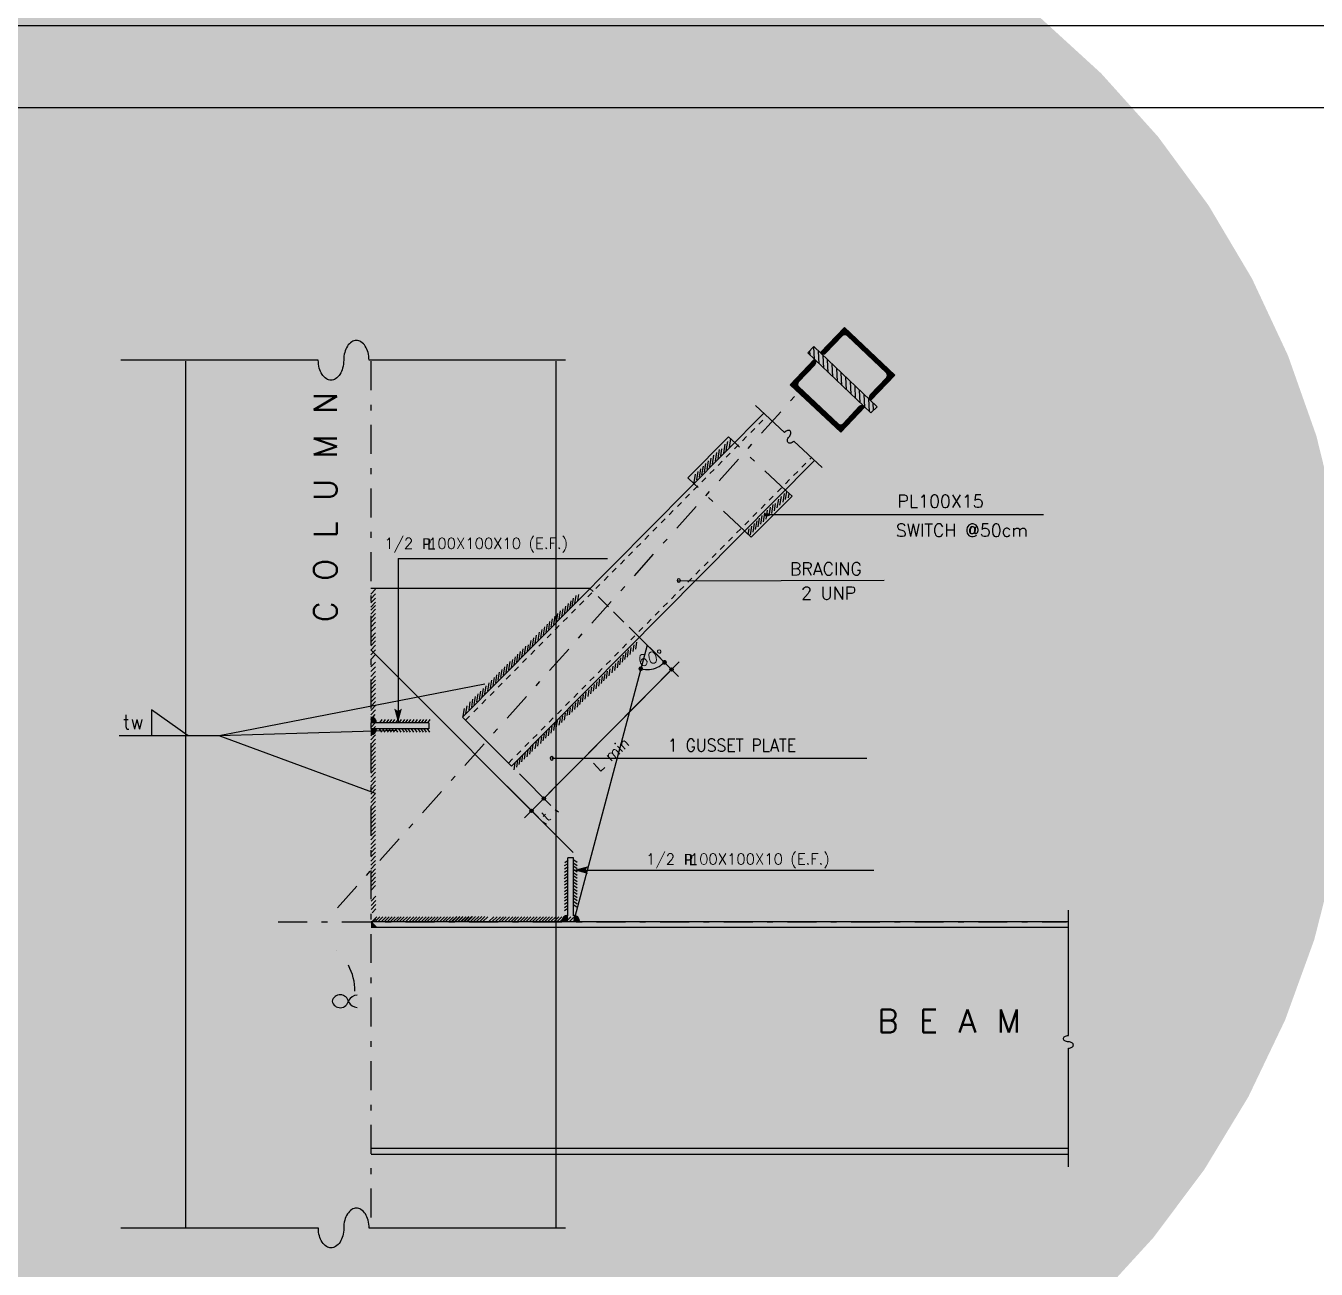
# Model space of a CAD drawing. Header units: inches. Extents: x 1387 to 2676, y -3005 to -2136.
# Drawn here: x 2545.59 to 2567.89, y -2752.58 to -2731.09 of the extents above; entities that cross this region are included whole.
import ezdxf
from ezdxf.enums import TextEntityAlignment as Align

# ---------------------------------------------------------------- set-up
doc = ezdxf.new("R2010")
doc.units = ezdxf.units.IN
doc.header["$MEASUREMENT"] = 0
for name, pattern in [('DASHDOT', [1, 0.5, -0.25, 0, -0.25]), ('DASHDOTX2', [2, 1, -0.5, 0, -0.5]), ('HIDDEN', [0.375, 0.25, -0.125])]:
    doc.linetypes.add(name, pattern=pattern)
for name, color, linetype in [('1', 1, 'Continuous'), ('1R', 1, 'Continuous'), ('2Y', 2, 'Continuous'), ('3', 3, 'HIDDEN'), ('3G', 3, 'Continuous'), ('4C', 4, 'Continuous'), ('6M', 6, 'Continuous'), ('Ax', 1, 'DASHDOTX2'), ('DIM', 8, 'Continuous'), ('lateral brace', 5, 'Continuous'), ('Layer4', 118, 'Continuous')]:
    doc.layers.add(name, color=color, linetype=linetype)
doc.styles.add('CHAPI', font='CHAPI')
doc.styles.add('MONOTXT', font='monotxt')
doc.styles.add('ROMANC', font='TXT.shx')
doc.styles.add('ROMANS', font='ROMANS')
doc.styles.add('ROMANT', font='romant')
doc.dimstyles.new('Copy of 1-100', dxfattribs={"dimtxt": 0.2, "dimasz": 0.08, "dimexe": 0.18, "dimexo": 0.0625, "dimgap": 0.09, "dimtad": 1, "dimdec": 0, "dimlfac": 1000, "dimdsep": 46, "dimtxsty": 'ROMANT', "dimblk": 'DOT', "dimcen": 0.09, "dimclrd": 1, "dimclre": 1, "dimclrt": 3, "dimadec": 0, "dimazin": 0, "dimtfac": 1, "dimtdec": 0, "dimtix": 1, "dimtofl": 0, "dimtmove": 2, "dimatfit": 3, "dimldrblk": 'DOT', "dimfxl": 1, "dimtolj": 1, "dimarcsym": 0})
doc.dimstyles.new('FELESH', dxfattribs={"dimscale": 10, "dimtxt": 2, "dimasz": 1, "dimexe": 1.5, "dimexo": 8, "dimgap": 1, "dimtad": 1, "dimlfac": 0.75, "dimzin": 9, "dimdsep": 46, "dimtxsty": 'ROMANS', "dimblk": 'DOT', "dimcen": 0.09, "dimdle": 1.5, "dimclrd": 1, "dimclre": 1, "dimclrt": 2, "dimadec": 0, "dimazin": 0, "dimtfac": 0.5, "dimtix": 1, "dimtmove": 2, "dimatfit": 3, "dimldrblk": 'DOT', "dimfxl": 1, "dimtvp": 0.15, "dimtolj": 1, "dimtzin": 9, "dimarcsym": 0})

# ---------------------------------------------------------------- blocks, each defined once
blk = doc.blocks.new('P')
at = {"layer": '6M'}
blk.add_circle((0, 0), 0.291, dxfattribs=at)
blk = doc.blocks.new('F')
at = {"layer": '3'}
for points in [[(0, 0), (2.57, 0), (3.14, 0.84)], [(0, 0), (2.57, 0), (3.14, -0.84)]]:
    blk.add_solid(points, dxfattribs=at)
blk = doc.blocks.new('DOT')
at = {"layer": 'DIM', "color": 0, "linetype": 'ByBlock'}
blk.add_line((-0.5, 0), (-1, 0), dxfattribs=at)
at = {"layer": 'DIM', "color": 0, "linetype": 'ByBlock', "const_width": 0.5}
blk.add_lwpolyline([(-0.25, 0, 1), (0.25, 0, 1)], format="xyb", close=True, dxfattribs=at)
blk = doc.blocks.new('*D436')
at = {"color": 1, "lineweight": -2, "transparency": 16777216}
blk.add_line((2556.374, -2741.834), (2556.758, -2742.216), dxfattribs=at)
blk.add_arc((2556.329, -2741.79), 0.424, 265.9501, 304.4347, dxfattribs=at)
at = {"layer": 'Defpoints', "color": 0, "transparency": 16777216}
for p in [(2555.342, -2740.812), (2556.195, -2741.657), (2556.329, -2741.79), (2556.368, -2742.213), (2555.059, -2746.575)]:
    blk.add_point(p, dxfattribs=at)
at = {"color": 1, "lineweight": -2, "transparency": 16777216, "xscale": 0.08, "yscale": 0.08, "zscale": 0.08}
for p, rotation in [((2556.22, -2742.2), 170.5385418712509), ((2556.631, -2742.089), 39.84623764435137)]:
    blk.add_blockref('DOT', p, dxfattribs=dict(at, rotation=rotation))
at = {"color": 3, "transparency": 16777216, "insert": (2556.391, -2742.016), "char_height": 0.2, "attachment_point": 5, "rotation": 15.1924, "style": 'ROMANT'}
blk.add_mtext('\\A1;60°', dxfattribs=at)
blk = doc.blocks.new('_Dot')
at = {"layer": 'DIM', "color": 0, "lineweight": -2}
blk.add_line((-0.5, 0), (-1, 0), dxfattribs=at)
at = {"layer": 'DIM', "color": 0, "const_width": 0.5}
blk.add_lwpolyline([(-0.25, 0, 1), (0.25, 0, 1)], format="xyb", close=True, dxfattribs=at)

msp = doc.modelspace()

# ---------------------------------------------------------------- hatches: boundary and pattern name
at = {"layer": '1'}
for points in [[(2551.55411, -2743.13666), (2551.65411, -2743.13666, 0.414213562), (2551.55411, -2743.03666)], [(2551.55411, -2743.23666), (2551.65411, -2743.23666, -0.414213562), (2551.55411, -2743.33666)], [(2554.959865, -2746.561711), (2554.959865, -2746.461711, 0.414213562), (2554.859865, -2746.561711)], [(2555.059865, -2746.561711), (2555.059865, -2746.461711, -0.414213562), (2555.159865, -2746.561711)]]:
    msp.add_hatch(color=256, dxfattribs=at).paths.add_polyline_path(points)
at = {"layer": '2Y'}
h = msp.add_hatch(dxfattribs=at)
h.set_pattern_fill('ANSI31', color=256, scale=0.6, angle=47.9016711, style=0)
h.set_pattern_definition([(92.901671, (1590.39241, -2219.512), (-0.074903841, -0.003796655), [])])
h.paths.add_polyline_path([(2560.305323, -2737.672258), (2560.196331, -2737.775613), (2559.105855, -2736.740037), (2559.208562, -2736.630712)])

# ---------------------------------------------------------------- linework, layer by layer
at = {"layer": '1'}
msp.add_lwpolyline([(2502.336278, -2789.135202), (2583.604628, -2789.135202), (2583.604628, -2732.502205), (2502.336278, -2732.502205)], close=True, dxfattribs=at)
at = {"layer": '1', "linetype": 'Continuous'}
for centre, start, end in [((2551.55411, -2743.13666), 0, 90), ((2551.55411, -2743.23666), 270, 0), ((2554.959865, -2746.561711), 90, 180), ((2555.059865, -2746.561711), 0, 90)]:
    msp.add_arc(centre, 0.1, start, end, dxfattribs=at)
at = {"layer": '1R', "linetype": 'DASHDOT'}
for p, q in [((2551.55411, -2736.885443), (2551.55411, -2751.867475)), ((2550.978984, -2746.33343), (2558.921741, -2737.442672)), ((2558.73186, -2739.122345), (2557.854096, -2738.303053)), ((2558.013649, -2739.818299), (2557.14691, -2739.010898))]:
    msp.add_line(p, q, dxfattribs=at)
at = {"layer": '1R'}
for p, q in [((2557.652479, -2738.47255), (2557.676774, -2738.319152)), ((2557.697591, -2738.427437), (2557.722085, -2738.272789)), ((2557.751063, -2738.373225), (2557.77516, -2738.221078)), ((2557.368068, -2738.755776), (2557.392166, -2738.603629)), ((2557.41318, -2738.710664), (2557.437476, -2738.557266)), ((2557.458293, -2738.665551), (2557.482787, -2738.510902)), ((2557.511764, -2738.611338), (2557.535862, -2738.459191)), ((2557.556877, -2738.566226), (2557.581173, -2738.412828)), ((2557.60199, -2738.521113), (2557.621548, -2738.397626)), ((2557.187618, -2738.936227), (2557.210923, -2738.789084)), ((2557.23273, -2738.891114), (2557.256233, -2738.74272)), ((2557.277843, -2738.846002), (2557.301544, -2738.696356)), ((2557.322955, -2738.800889), (2557.346855, -2738.649993)), ((2557.142505, -2738.981339), (2557.165612, -2738.835447)), ((2558.57962, -2739.419961), (2558.603916, -2739.266563)), ((2558.624732, -2739.374848), (2558.649226, -2739.220199)), ((2558.678204, -2739.320635), (2558.702301, -2739.168488)), ((2558.723316, -2739.275523), (2558.745553, -2739.135126)), ((2558.771655, -2739.24602), (2558.783595, -2739.170634)), ((2558.385434, -2739.612962), (2558.409928, -2739.458313)), ((2558.438906, -2739.558749), (2558.463003, -2739.406602)), ((2558.484018, -2739.513637), (2558.508314, -2739.360239)), ((2558.529131, -2739.468524), (2558.548689, -2739.345037)), ((2558.159871, -2739.838525), (2558.183375, -2739.690131)), ((2558.204984, -2739.793412), (2558.228685, -2739.643767)), ((2558.250096, -2739.7483), (2558.273996, -2739.597404)), ((2558.295209, -2739.703187), (2558.319307, -2739.55104)), ((2558.340322, -2739.658075), (2558.364617, -2739.504677)), ((2558.389991, -2739.536181), (2563.180012, -2739.536326)), ((2558.077454, -2739.879453), (2558.092753, -2739.782858)), ((2558.114759, -2739.883638), (2558.138064, -2739.736494)), ((2552.02514, -2740.295792), (2555.646287, -2740.295792)), ((2552.02514, -2740.295792), (2552.02514, -2743.13666)), ((2551.556527, -2740.908072), (2551.63392, -2740.822799)), ((2556.867869, -2740.680867), (2560.427638, -2740.670435)), ((2551.556527, -2740.990747), (2551.63392, -2740.905474)), ((2551.556527, -2740.990747), (2551.63392, -2740.905474)), ((2551.556527, -2741.062747), (2551.63392, -2740.977474)), ((2551.556527, -2741.062747), (2551.63392, -2740.977474)), ((2551.556527, -2741.134747), (2551.63392, -2741.049474)), ((2554.991467, -2741.169327), (2555.01398, -2741.027187)), ((2555.03658, -2741.124214), (2555.05929, -2740.980824)), ((2555.081692, -2741.079102), (2555.104601, -2740.93446)), ((2555.132125, -2741.02039), (2555.148999, -2740.913851)), ((2551.556527, -2741.189131), (2551.63392, -2741.103858)), ((2551.556527, -2741.256719), (2551.63392, -2741.171446)), ((2551.556527, -2741.328719), (2551.63392, -2741.243446)), ((2554.764106, -2741.387797), (2554.786816, -2741.244407)), ((2554.809218, -2741.342684), (2554.832127, -2741.198043)), ((2554.856129, -2741.304665), (2554.878048, -2741.166278)), ((2554.901242, -2741.259552), (2554.923358, -2741.119915)), ((2554.946354, -2741.21444), (2554.968669, -2741.073551)), ((2551.556527, -2741.400719), (2551.63392, -2741.315446)), ((2551.556527, -2741.482056), (2551.63392, -2741.396783)), ((2551.556527, -2741.56473), (2551.63392, -2741.479457)), ((2551.556527, -2741.56473), (2551.63392, -2741.479457)), ((2554.538543, -2741.61336), (2554.560263, -2741.476224)), ((2554.583655, -2741.568247), (2554.605574, -2741.429861)), ((2554.628768, -2741.523135), (2554.650884, -2741.383497)), ((2554.673881, -2741.478022), (2554.696195, -2741.337134)), ((2554.718993, -2741.432909), (2554.741506, -2741.29077)), ((2551.556527, -2741.665231), (2551.63392, -2741.579958)), ((2551.556527, -2741.732819), (2551.63392, -2741.647546)), ((2551.556527, -2741.804819), (2551.63392, -2741.719546)), ((2554.30362, -2741.85256), (2554.325737, -2741.712922)), ((2554.348733, -2741.807447), (2554.371047, -2741.666559)), ((2554.393845, -2741.762335), (2554.416358, -2741.620195)), ((2554.448318, -2741.703585), (2554.469642, -2741.568951)), ((2554.49343, -2741.658472), (2554.514952, -2741.522588)), ((2551.556527, -2741.876819), (2551.63392, -2741.791546)), ((2551.556527, -2741.958155), (2551.63392, -2741.872882)), ((2554.075403, -2742.089832), (2554.097717, -2741.948943)), ((2554.120515, -2742.044719), (2554.143028, -2741.90258)), ((2554.165628, -2741.999606), (2554.188339, -2741.856216)), ((2554.210741, -2741.954494), (2554.23365, -2741.809853)), ((2554.261174, -2741.895782), (2554.278048, -2741.789243)), ((2556.329311, -2741.790221), (2556.872488, -2742.333398)), ((2551.556527, -2742.04083), (2551.63392, -2741.955557)), ((2551.556527, -2742.04083), (2551.63392, -2741.955557)), ((2551.556527, -2742.168955), (2551.63392, -2742.083682)), ((2551.556527, -2742.250292), (2551.63392, -2742.165019)), ((2553.848042, -2742.308302), (2553.870554, -2742.166162)), ((2553.893154, -2742.263189), (2553.915865, -2742.119799)), ((2553.938267, -2742.218076), (2553.961176, -2742.073435)), ((2553.985178, -2742.180057), (2554.007096, -2742.04167)), ((2554.03029, -2742.134944), (2554.052407, -2741.995307)), ((2554.377904, -2744.609934), (2556.883135, -2742.082167)), ((2551.556527, -2742.332966), (2551.63392, -2742.247693)), ((2551.556527, -2742.332966), (2551.63392, -2742.247693)), ((2551.556527, -2742.412326), (2551.63392, -2742.327053)), ((2551.556527, -2742.479914), (2551.63392, -2742.394641)), ((2553.667591, -2742.488752), (2553.689311, -2742.351616)), ((2553.712704, -2742.443639), (2553.734622, -2742.305253)), ((2553.757816, -2742.398527), (2553.779933, -2742.258889)), ((2553.802929, -2742.353414), (2553.825244, -2742.212526)), ((2554.211004, -2744.778335), (2556.716236, -2742.250568)), ((2551.556527, -2742.551914), (2551.63392, -2742.466641)), ((2551.556527, -2742.623914), (2551.63392, -2742.538641)), ((2553.432669, -2742.727952), (2553.454785, -2742.588315)), ((2553.477781, -2742.68284), (2553.500096, -2742.541951)), ((2553.522894, -2742.637727), (2553.545406, -2742.495588)), ((2553.577366, -2742.578977), (2553.59869, -2742.444343)), ((2553.622479, -2742.533864), (2553.644001, -2742.39798)), ((2551.556527, -2742.707409), (2551.63392, -2742.622136)), ((2551.556527, -2742.779409), (2551.63392, -2742.694136)), ((2551.556527, -2742.851409), (2551.63392, -2742.766136)), ((2551.556527, -2742.923409), (2551.63392, -2742.838136)), ((2553.196549, -2742.976342), (2553.218269, -2742.839206)), ((2553.196549, -2742.976342), (2553.218269, -2742.839206)), ((2553.252218, -2742.908402), (2553.273542, -2742.773769)), ((2553.297331, -2742.86329), (2553.318853, -2742.727405)), ((2553.342443, -2742.818177), (2553.364164, -2742.681042)), ((2553.387556, -2742.773065), (2553.409474, -2742.634678)), ((2551.55411, -2743.077053), (2551.631503, -2742.99178)), ((2551.55411, -2743.149053), (2551.631503, -2743.06378)), ((2551.556527, -2742.995409), (2551.63392, -2742.910136)), ((2553.151436, -2743.021454), (2553.172958, -2742.88557)), ((2553.151436, -2743.021454), (2553.172958, -2742.88557)), ((2551.556527, -2743.214339), (2551.63392, -2743.129066)), ((2551.556527, -2743.286339), (2551.63392, -2743.201066)), ((2551.556527, -2743.358339), (2551.63392, -2743.273066)), ((2551.744515, -2743.077001), (2551.703964, -2743.13576)), ((2551.744515, -2743.296318), (2551.703964, -2743.237559)), ((2551.801404, -2743.077001), (2551.760853, -2743.13576)), ((2551.801404, -2743.296318), (2551.760853, -2743.237559)), ((2551.858293, -2743.077001), (2551.817742, -2743.13576)), ((2551.858293, -2743.296318), (2551.817742, -2743.237559)), ((2551.912698, -2743.077001), (2551.872147, -2743.13576)), ((2551.912698, -2743.296318), (2551.872147, -2743.237559)), ((2551.966153, -2743.077001), (2551.925602, -2743.13576)), ((2551.966153, -2743.296318), (2551.925602, -2743.237559)), ((2552.020558, -2743.077001), (2551.980007, -2743.13576)), ((2552.020558, -2743.296318), (2551.980007, -2743.237559)), ((2552.077446, -2743.077001), (2552.036896, -2743.13576)), ((2552.077446, -2743.296318), (2552.036896, -2743.237559)), ((2552.134335, -2743.077001), (2552.093785, -2743.13576)), ((2552.134335, -2743.296318), (2552.093785, -2743.237559)), ((2552.18874, -2743.077001), (2552.14819, -2743.13576)), ((2552.18874, -2743.296318), (2552.14819, -2743.237559)), ((2552.242195, -2743.077001), (2552.201645, -2743.13576)), ((2552.242195, -2743.296318), (2552.201645, -2743.237559)), ((2552.2966, -2743.077001), (2552.25605, -2743.13576)), ((2552.2966, -2743.296318), (2552.25605, -2743.237559)), ((2552.353489, -2743.077001), (2552.312938, -2743.13576)), ((2552.353489, -2743.296318), (2552.312938, -2743.237559)), ((2552.410378, -2743.077001), (2552.369827, -2743.13576)), ((2552.410378, -2743.296318), (2552.369827, -2743.237559)), ((2552.464783, -2743.077001), (2552.424232, -2743.13576)), ((2552.464783, -2743.296318), (2552.424232, -2743.237559)), ((2552.518238, -2743.077001), (2552.477687, -2743.13576)), ((2552.518238, -2743.296318), (2552.477687, -2743.237559)), ((2552.572643, -2743.077001), (2552.532092, -2743.13576)), ((2552.572643, -2743.296318), (2552.532092, -2743.237559)), ((2551.556527, -2743.430339), (2551.63392, -2743.345066)), ((2551.556527, -2743.502339), (2551.63392, -2743.417066)), ((2551.556527, -2743.574339), (2551.63392, -2743.489066)), ((2551.556527, -2743.646339), (2551.63392, -2743.561066)), ((2551.556527, -2743.718339), (2551.63392, -2743.633066)), ((2551.556527, -2743.790339), (2551.63392, -2743.705066)), ((2551.556527, -2743.862339), (2551.63392, -2743.777066)), ((2551.556527, -2743.934339), (2551.63392, -2743.849066)), ((2551.556527, -2744.006339), (2551.63392, -2743.921066)), ((2554.68137, -2743.74832), (2560.125093, -2743.74832)), ((2551.556527, -2744.072201), (2551.63392, -2743.986928)), ((2551.556527, -2744.152717), (2551.63392, -2744.067444)), ((2551.556527, -2744.224717), (2551.63392, -2744.139444)), ((2554.121332, -2744.018061), (2554.664509, -2744.561238)), ((2551.556527, -2744.296717), (2551.63392, -2744.211444)), ((2551.556527, -2744.368717), (2551.63392, -2744.283444)), ((2551.556527, -2744.440717), (2551.63392, -2744.355444)), ((2553.9092, -2744.230193), (2554.452377, -2744.77337)), ((2551.556527, -2744.512717), (2551.63392, -2744.427444)), ((2551.556527, -2744.578578), (2551.63392, -2744.493305)), ((2551.556527, -2744.658665), (2551.63392, -2744.573392)), ((2551.556527, -2744.730665), (2551.63392, -2744.645392)), ((2551.556527, -2744.802665), (2551.63392, -2744.717392)), ((2551.556527, -2744.874665), (2551.63392, -2744.789392)), ((2554.800557, -2744.679286), (2554.741798, -2744.638735)), ((2551.556527, -2744.946665), (2551.63392, -2744.861392)), ((2551.556527, -2745.018665), (2551.63392, -2744.933392)), ((2551.556527, -2745.090665), (2551.63392, -2745.005392)), ((2551.556527, -2745.156526), (2551.63392, -2745.071253)), ((2554.588425, -2744.891418), (2554.529666, -2744.850868)), ((2551.556527, -2745.237043), (2551.63392, -2745.15177)), ((2551.556527, -2745.309043), (2551.63392, -2745.22377)), ((2551.556527, -2745.381043), (2551.63392, -2745.29577)), ((2551.556527, -2745.453043), (2551.63392, -2745.36777)), ((2551.556527, -2745.525043), (2551.63392, -2745.43977)), ((2551.556527, -2745.597043), (2551.63392, -2745.51177)), ((2554.905137, -2745.548793), (2554.964944, -2745.509806)), ((2555.119523, -2745.551194), (2555.060765, -2745.510643)), ((2551.556527, -2745.662904), (2551.63392, -2745.577631)), ((2551.556527, -2745.74299), (2551.63392, -2745.657718)), ((2551.556527, -2745.81499), (2551.63392, -2745.729718)), ((2554.899273, -2745.771126), (2554.95908, -2745.732139)), ((2554.900773, -2745.714257), (2554.96058, -2745.675269)), ((2554.902273, -2745.657387), (2554.96208, -2745.6184)), ((2554.903707, -2745.603001), (2554.963515, -2745.564014)), ((2555.059865, -2745.681724), (2560.246601, -2745.681724)), ((2555.119523, -2745.605421), (2555.060765, -2745.564871)), ((2555.119523, -2745.659826), (2555.060765, -2745.619276)), ((2555.119523, -2745.716715), (2555.060765, -2745.676164)), ((2555.119523, -2745.774553), (2555.060765, -2745.734003)), ((2551.556527, -2745.88699), (2551.63392, -2745.801718)), ((2551.556527, -2745.95899), (2551.63392, -2745.873718)), ((2551.556527, -2746.03099), (2551.63392, -2745.945718)), ((2554.897838, -2745.825512), (2554.957645, -2745.786524)), ((2554.900207, -2745.881464), (2554.958966, -2745.840913)), ((2554.900207, -2745.935869), (2554.958966, -2745.895318)), ((2554.900207, -2745.992758), (2554.958966, -2745.952207)), ((2555.119523, -2745.828009), (2555.060765, -2745.787458)), ((2555.119523, -2745.881464), (2555.060765, -2745.840913)), ((2555.119523, -2745.935869), (2555.060765, -2745.895318)), ((2555.119523, -2745.992758), (2555.060765, -2745.952207)), ((2551.560979, -2746.218665), (2551.638372, -2746.133392)), ((2554.900207, -2746.049646), (2554.958966, -2746.009096)), ((2554.900207, -2746.104051), (2554.958966, -2746.063501)), ((2554.900207, -2746.157506), (2554.958966, -2746.116956)), ((2554.900207, -2746.211911), (2554.958966, -2746.171361)), ((2555.119523, -2746.049646), (2555.060765, -2746.009096)), ((2555.119523, -2746.104051), (2555.060765, -2746.063501)), ((2555.119523, -2746.157506), (2555.060765, -2746.116956)), ((2555.119523, -2746.211911), (2555.060765, -2746.171361)), ((2551.560979, -2746.290665), (2551.638372, -2746.205392)), ((2551.560979, -2746.362665), (2551.638372, -2746.277392)), ((2551.574814, -2746.419421), (2551.638372, -2746.349392)), ((2554.900207, -2746.2688), (2554.958966, -2746.22825)), ((2554.900207, -2746.325689), (2554.958966, -2746.285138)), ((2554.900207, -2746.380094), (2554.958966, -2746.339543)), ((2555.119523, -2746.2688), (2555.060765, -2746.22825)), ((2555.119523, -2746.325689), (2555.060765, -2746.285138)), ((2551.560979, -2746.606083), (2551.638372, -2746.52081)), ((2551.577087, -2746.569421), (2551.658623, -2746.487886)), ((2551.63012, -2746.569421), (2551.711656, -2746.487886)), ((2551.683153, -2746.569421), (2551.764689, -2746.487886)), ((2551.736186, -2746.569421), (2551.817722, -2746.487886)), ((2551.789219, -2746.569421), (2551.870755, -2746.487886)), ((2551.842252, -2746.569421), (2551.923788, -2746.487886)), ((2551.895285, -2746.569421), (2551.976821, -2746.487886)), ((2551.948318, -2746.569421), (2552.029854, -2746.487886)), ((2551.998161, -2746.569421), (2552.079697, -2746.487886)), ((2552.051194, -2746.569421), (2552.13273, -2746.487886)), ((2552.104227, -2746.569421), (2552.185763, -2746.487886)), ((2552.15726, -2746.569421), (2552.238796, -2746.487886)), ((2552.215197, -2746.569421), (2552.296733, -2746.487886)), ((2552.26823, -2746.569421), (2552.349766, -2746.487886)), ((2552.321263, -2746.569421), (2552.402799, -2746.487886)), ((2552.374296, -2746.569421), (2552.455832, -2746.487886)), ((2552.427329, -2746.569421), (2552.508865, -2746.487886)), ((2552.480362, -2746.569421), (2552.561898, -2746.487886)), ((2552.530205, -2746.569421), (2552.611741, -2746.487886)), ((2552.583238, -2746.569421), (2552.664774, -2746.487886)), ((2552.636271, -2746.569421), (2552.717807, -2746.487886)), ((2552.689304, -2746.569421), (2552.77084, -2746.487886)), ((2552.746826, -2746.569421), (2552.828361, -2746.487886)), ((2552.799859, -2746.569421), (2552.881394, -2746.487886)), ((2552.847123, -2746.569421), (2552.928659, -2746.487886)), ((2552.90299, -2746.56707), (2552.984526, -2746.485534)), ((2552.956036, -2746.561845), (2553.039318, -2746.482094)), ((2552.959464, -2746.569421), (2553.040999, -2746.487886)), ((2553.009057, -2746.562994), (2553.092338, -2746.483242)), ((2553.012497, -2746.569421), (2553.094032, -2746.487886)), ((2553.062077, -2746.564142), (2553.145359, -2746.484391)), ((2553.06553, -2746.569421), (2553.147065, -2746.487886)), ((2553.114468, -2746.565276), (2553.197749, -2746.485525)), ((2553.118563, -2746.569421), (2553.200098, -2746.487886)), ((2553.167478, -2746.563739), (2553.249014, -2746.482204)), ((2553.171596, -2746.569421), (2553.253131, -2746.487886)), ((2553.220511, -2746.563739), (2553.302047, -2746.482204)), ((2553.229254, -2746.560428), (2553.312535, -2746.480677)), ((2553.282274, -2746.561576), (2553.365556, -2746.481825)), ((2553.335295, -2746.562724), (2553.418577, -2746.482973)), ((2553.388315, -2746.563873), (2553.471597, -2746.484122)), ((2553.441336, -2746.565021), (2553.524618, -2746.48527)), ((2553.491167, -2746.5661), (2553.574449, -2746.486349)), ((2553.595967, -2746.569421), (2553.677503, -2746.487886)), ((2553.653489, -2746.569421), (2553.735024, -2746.487886)), ((2553.71101, -2746.569421), (2553.792546, -2746.487886)), ((2553.764043, -2746.569421), (2553.845579, -2746.487886)), ((2553.811308, -2746.569421), (2553.892843, -2746.487886)), ((2553.86883, -2746.569421), (2553.950365, -2746.487886)), ((2553.926351, -2746.569421), (2554.007887, -2746.487886)), ((2553.979384, -2746.569421), (2554.06092, -2746.487886)), ((2554.026649, -2746.569421), (2554.108184, -2746.487886)), ((2554.08417, -2746.569421), (2554.165706, -2746.487886)), ((2554.137203, -2746.569421), (2554.218739, -2746.487886)), ((2554.184468, -2746.569421), (2554.266003, -2746.487886)), ((2554.240335, -2746.56707), (2554.32187, -2746.485534)), ((2554.296808, -2746.569421), (2554.378344, -2746.487886)), ((2554.349841, -2746.569421), (2554.431377, -2746.487886)), ((2554.402874, -2746.569421), (2554.48441, -2746.487886)), ((2554.455907, -2746.569421), (2554.537443, -2746.487886)), ((2554.50894, -2746.569421), (2554.590476, -2746.487886)), ((2554.561973, -2746.569421), (2554.643509, -2746.487886)), ((2554.615006, -2746.569421), (2554.696542, -2746.487886)), ((2554.668039, -2746.569421), (2554.749575, -2746.487886)), ((2554.724263, -2746.569421), (2554.805798, -2746.487886)), ((2554.774106, -2746.569421), (2554.855641, -2746.487886)), ((2554.823948, -2746.569421), (2554.905484, -2746.487886)), ((2554.875785, -2746.569421), (2554.957321, -2746.487886)), ((2554.928818, -2746.569421), (2555.010354, -2746.487886)), ((2554.988527, -2746.569421), (2555.058562, -2746.499386))]:
    msp.add_line(p, q, dxfattribs=at)
at = {"layer": '1R', "linetype": 'HIDDEN'}
msp.add_line((2556.194568, -2741.656744), (2555.342188, -2740.812001), dxfattribs=at)
at = {"layer": '1R', "color": 1}
for p, q in [((2555.946727, -2742.042173), (2555.965068, -2741.921301)), ((2555.991441, -2741.997459), (2556.009886, -2741.875896)), ((2556.036155, -2741.952746), (2556.054705, -2741.830491)), ((2556.088907, -2741.904664), (2556.106723, -2741.787246)), ((2556.133621, -2741.85995), (2556.151542, -2741.741841)), ((2555.72554, -2742.272913), (2555.743356, -2742.155495)), ((2555.770254, -2742.228199), (2555.788175, -2742.110091)), ((2555.814967, -2742.183486), (2555.832993, -2742.064686)), ((2555.8573, -2742.131601), (2555.87543, -2742.01211)), ((2555.902014, -2742.086887), (2555.920249, -2741.966705)), ((2555.493933, -2742.49985), (2555.512063, -2742.380359)), ((2555.538646, -2742.455136), (2555.556882, -2742.334955)), ((2555.58336, -2742.410422), (2555.6017, -2742.28955)), ((2555.628074, -2742.365709), (2555.646519, -2742.244145)), ((2555.672788, -2742.320995), (2555.691338, -2742.198741)), ((2555.257862, -2742.727898), (2555.276412, -2742.605644)), ((2555.310614, -2742.679816), (2555.32843, -2742.562398)), ((2555.355328, -2742.635103), (2555.373249, -2742.516994)), ((2555.404505, -2742.589277), (2555.422426, -2742.471169)), ((2555.449219, -2742.544564), (2555.467245, -2742.425764)), ((2555.034293, -2742.951467), (2555.052319, -2742.832667)), ((2555.079007, -2742.906753), (2555.097138, -2742.787262)), ((2555.123721, -2742.862039), (2555.141956, -2742.741858)), ((2555.168435, -2742.817325), (2555.186775, -2742.696453)), ((2555.213148, -2742.772612), (2555.231593, -2742.651048)), ((2554.811959, -2743.175856), (2554.829775, -2743.058438)), ((2554.856672, -2743.131142), (2554.874593, -2743.013033)), ((2554.901386, -2743.086428), (2554.919412, -2742.967629)), ((2554.950165, -2743.009373), (2554.96435, -2742.915889)), ((2554.98958, -2742.99618), (2555.007501, -2742.878072)), ((2554.580352, -2743.402792), (2554.598482, -2743.283302)), ((2554.625065, -2743.358079), (2554.643301, -2743.237897)), ((2554.669779, -2743.313365), (2554.688119, -2743.192492)), ((2554.714493, -2743.268651), (2554.732938, -2743.147088)), ((2554.759206, -2743.223937), (2554.777756, -2743.101683)), ((2554.344281, -2743.63084), (2554.362831, -2743.508586)), ((2554.397033, -2743.582759), (2554.414849, -2743.465341)), ((2554.441747, -2743.538045), (2554.459668, -2743.419936)), ((2554.490924, -2743.49222), (2554.508845, -2743.374111)), ((2554.535638, -2743.447506), (2554.553664, -2743.328706)), ((2554.165426, -2743.809695), (2554.183557, -2743.690205)), ((2554.165426, -2743.809695), (2554.183557, -2743.690205)), ((2554.21014, -2743.764982), (2554.228375, -2743.6448)), ((2554.21014, -2743.764982), (2554.228375, -2743.6448)), ((2554.254853, -2743.720268), (2554.273194, -2743.599396)), ((2554.299567, -2743.675554), (2554.318012, -2743.553991)), ((2554.03097, -2743.945909), (2554.049101, -2743.826419)), ((2554.03097, -2743.945909), (2554.049101, -2743.826419)), ((2554.075684, -2743.901196), (2554.093919, -2743.781014)), ((2554.075684, -2743.901196), (2554.093919, -2743.781014)), ((2554.120398, -2743.856482), (2554.138738, -2743.735609))]:
    msp.add_line(p, q, dxfattribs=at)
at = {"layer": '2Y'}
for p, q in [((2550.646524, -2736.868153), (2547.233431, -2736.868153)), ((2554.920388, -2736.868153), (2551.523394, -2736.868153)), ((2558.703906, -2738.11586), (2558.204684, -2737.65075)), ((2559.351883, -2738.719559), (2558.8643, -2738.265293)), ((2563.610887, -2748.539208), (2563.610887, -2746.373809)), ((2563.610887, -2750.811434), (2563.610887, -2748.758425)), ((2550.647642, -2751.867475), (2547.234549, -2751.867475)), ((2554.921506, -2751.867475), (2551.524512, -2751.867475))]:
    msp.add_line(p, q, dxfattribs=at)
at = {"layer": '2Y', "linetype": 'HIDDEN', "ltscale": 0.1}
for p, q in [((2553.191723, -2743.088452), (2558.399837, -2737.83327)), ((2553.934186, -2743.830915), (2559.16348, -2738.554568))]:
    msp.add_line(p, q, dxfattribs=at)
at = {"layer": '2Y'}
for points in [[(2551.523394, -2736.868153, 0.064660545), (2551.50558, -2736.73098, 0.077520967), (2551.459187, -2736.625112, 0.107173316), (2551.382292, -2736.547582, 0.144999981), (2551.304177, -2736.524442, 0.144999981), (2551.226061, -2736.547582, 0.107173316), (2551.149166, -2736.625112, 0.077520967), (2551.102773, -2736.73098, 0.064660545), (2551.084959, -2736.868153, 0.064660545)], [(2551.084959, -2736.868153, -0.064660545), (2551.067145, -2737.005326, -0.077520967), (2551.020752, -2737.111193, -0.107173316), (2550.943857, -2737.188724, -0.144999981), (2550.865742, -2737.211864, -0.144999981), (2550.787626, -2737.188724, -0.107173316), (2550.710732, -2737.111193, -0.077520967), (2550.664338, -2737.005326, -0.064660545), (2550.646524, -2736.868153, -0.064660545)], [(2558.784103, -2738.190576, 0.064660545), (2558.804221, -2738.162449, 0.077520967), (2558.813777, -2738.135178, 0.107173316), (2558.812924, -2738.107893, 0.144999981), (2558.802579, -2738.090348, 0.144999981), (2558.784347, -2738.081268, 0.107173316), (2558.757069, -2738.082346, 0.077520967), (2558.730541, -2738.093804, 0.064660545), (2558.703906, -2738.11586, 0.064660545)], [(2558.8643, -2738.265293, -0.064660545), (2558.837665, -2738.287348, -0.077520967), (2558.811137, -2738.298807, -0.107173316), (2558.783859, -2738.299884, -0.144999981), (2558.765627, -2738.290805, -0.144999981), (2558.755282, -2738.27326, -0.107173316), (2558.754429, -2738.245974, -0.077520967), (2558.763985, -2738.218703, -0.064660545), (2558.784103, -2738.190576, -0.064660545)], [(2563.610887, -2748.648817, -0.064660545), (2563.576594, -2748.644363, -0.077520967), (2563.550127, -2748.632765, -0.107173316), (2563.530744, -2748.613541, -0.144999981), (2563.524959, -2748.594012, -0.144999981), (2563.530744, -2748.574483, -0.107173316), (2563.550127, -2748.55526, -0.077520967), (2563.576594, -2748.543661, -0.064660545), (2563.610887, -2748.539208, -0.064660545)], [(2563.610887, -2748.758425, 0.064660545), (2563.64518, -2748.753972, 0.077520967), (2563.671647, -2748.742373, 0.107173316), (2563.69103, -2748.72315, 0.144999981), (2563.696815, -2748.703621, 0.144999981), (2563.69103, -2748.684092, 0.107173316), (2563.671647, -2748.664868, 0.077520967), (2563.64518, -2748.65327, 0.064660545), (2563.610887, -2748.648817, 0.064660545)], [(2551.524512, -2751.867475, 0.064660545), (2551.506698, -2751.730302, 0.077520967), (2551.460305, -2751.624434, 0.107173316), (2551.38341, -2751.546904, 0.144999981), (2551.305295, -2751.523764, 0.144999981), (2551.227179, -2751.546904, 0.107173316), (2551.150285, -2751.624434, 0.077520967), (2551.103891, -2751.730302, 0.064660545), (2551.086077, -2751.867475, 0.064660545)], [(2551.086077, -2751.867475, -0.064660545), (2551.068263, -2752.004648, -0.077520967), (2551.02187, -2752.110516, -0.107173316), (2550.944975, -2752.188046, -0.144999981), (2550.86686, -2752.211186, -0.144999981), (2550.788744, -2752.188046, -0.107173316), (2550.71185, -2752.110516, -0.077520967), (2550.665456, -2752.004648, -0.064660545), (2550.647642, -2751.867475, -0.064660545)]]:
    msp.add_lwpolyline(points, format="xyb", dxfattribs=at)
msp.add_arc((2550.339584, -2747.775103), 0.940642, 0.0609114, 28.5051569, dxfattribs=at)
at = {"layer": '3G'}
for p, q in [((2559.326877, -2736.733937), (2559.740048, -2736.298862)), ((2559.336043, -2736.742637), (2559.740506, -2736.316732)), ((2559.346108, -2736.750191), (2559.740962, -2736.334404)), ((2559.357083, -2736.755327), (2559.74069, -2736.351384)), ((2559.371368, -2736.758437), (2559.741835, -2736.36833)), ((2560.610197, -2737.125204), (2559.740048, -2736.298862)), ((2560.593984, -2737.127242), (2559.740506, -2736.316732)), ((2560.55864, -2737.128155), (2559.74069, -2736.351384)), ((2560.576312, -2737.127698), (2559.740962, -2736.334404)), ((2560.540729, -2737.127005), (2559.741835, -2736.36833)), ((2559.38967, -2736.757317), (2559.742291, -2736.386002)), ((2559.420403, -2736.74001), (2559.701359, -2736.444159)), ((2560.523057, -2737.127461), (2559.742291, -2736.386002)), ((2560.4649, -2737.086515), (2559.786184, -2736.441969)), ((2559.105855, -2736.740037), (2559.208562, -2736.630712)), ((2559.105855, -2736.740037), (2560.196331, -2737.775613)), ((2559.208562, -2736.630712), (2560.305323, -2737.672258)), ((2559.326877, -2736.733937), (2559.335579, -2736.7422)), ((2548.35411, -2736.885443), (2548.35411, -2751.862637)), ((2554.75411, -2736.885443), (2554.75411, -2751.862637)), ((2559.215014, -2736.852611), (2558.804192, -2737.289904)), ((2559.224222, -2736.861267), (2558.822059, -2737.289343)), ((2559.232338, -2736.870884), (2558.839728, -2737.288791)), ((2559.238091, -2736.881549), (2558.85598, -2737.288281)), ((2559.24201, -2736.895633), (2558.873649, -2737.287729)), ((2559.242396, -2736.910364), (2558.937937, -2737.23444)), ((2559.226407, -2736.945639), (2558.947048, -2737.242999)), ((2559.215014, -2736.852611), (2559.22376, -2736.860828)), ((2560.170262, -2737.517111), (2560.540729, -2737.127005)), ((2560.170436, -2737.498776), (2560.523057, -2737.127461)), ((2560.174649, -2737.532503), (2560.55864, -2737.128155)), ((2560.181136, -2737.543823), (2560.576312, -2737.127698)), ((2560.186134, -2737.46719), (2560.467091, -2737.17134)), ((2560.1902, -2737.552431), (2560.593984, -2737.127242)), ((2560.197026, -2737.560278), (2560.610197, -2737.125204)), ((2559.678778, -2738.111549), (2558.804192, -2737.289904)), ((2559.679889, -2738.095245), (2558.822059, -2737.289343)), ((2559.679337, -2738.077576), (2558.839728, -2737.288791)), ((2559.677168, -2738.05976), (2558.85598, -2737.288281)), ((2559.676617, -2738.042091), (2558.873649, -2737.287729)), ((2559.623313, -2737.977803), (2558.941136, -2737.33692)), ((2559.631872, -2737.968693), (2558.949695, -2737.32781)), ((2560.026682, -2737.651214), (2559.667507, -2738.033532)), ((2560.044978, -2737.649995), (2559.676617, -2738.042091)), ((2560.059279, -2737.653028), (2559.677168, -2738.05976)), ((2560.0896, -2737.674256), (2559.678778, -2738.111549)), ((2560.072266, -2737.659329), (2559.679337, -2738.077576)), ((2560.081376, -2737.667888), (2559.679889, -2738.095245)), ((2559.996042, -2737.668686), (2559.716683, -2737.966045)), ((2560.0896, -2737.674256), (2560.080854, -2737.666039)), ((2560.197026, -2737.560278), (2560.188325, -2737.552015)), ((2560.196331, -2737.775613), (2560.305323, -2737.672258)), ((2553.13869, -2743.035419), (2558.345291, -2737.781749)), ((2557.736356, -2738.193157), (2557.030537, -2738.902276)), ((2557.854096, -2738.303053), (2557.736356, -2738.193157)), ((2553.987219, -2743.883948), (2559.218026, -2738.606089)), ((2557.14691, -2739.010898), (2557.030537, -2738.902276)), ((2558.833476, -2739.217192), (2558.127657, -2739.926312)), ((2558.833476, -2739.217192), (2558.73186, -2739.122345)), ((2558.127657, -2739.926312), (2558.024672, -2739.830188)), ((2555.342188, -2740.812001), (2551.55411, -2740.812001)), ((2556.336621, -2741.797531), (2556.194568, -2741.656744)), ((2556.329311, -2741.790221), (2555.058562, -2746.575103)), ((2553.138689, -2743.035418), (2553.987219, -2743.883948)), ((2552.55411, -2743.13666), (2551.55411, -2743.13666)), ((2552.55411, -2743.23666), (2551.55411, -2743.23666)), ((2552.55411, -2743.13666), (2552.55411, -2743.23666)), ((2554.959865, -2746.469421), (2554.959865, -2745.469421)), ((2555.059865, -2745.469421), (2554.959865, -2745.469421)), ((2555.059865, -2746.469421), (2555.059865, -2745.469421)), ((2563.610887, -2746.575103), (2551.558562, -2746.575103)), ((2560.971206, -2746.575103), (2551.558562, -2746.575103)), ((2553.495973, -2746.575103), (2551.558562, -2746.575103)), ((2551.558562, -2746.575103), (2551.656493, -2746.675103)), ((2563.610887, -2746.675103), (2551.558562, -2746.675103)), ((2563.610887, -2750.495334), (2551.558562, -2750.495334)), ((2563.610887, -2750.595334), (2551.558562, -2750.595334))]:
    msp.add_line(p, q, dxfattribs=at)
for centre, radius, start, end in [((2559.744867, -2736.485476), 0.085, 46.4791835, 136.4791835), ((2559.744867, -2736.485476), 0.0725, 46.4791835, 136.4791835), ((2559.744867, -2736.485476), 0.06, 46.4791835, 136.4791835), ((2559.376896, -2736.698692), 0.06, 226.4791835, 316.4791835), ((2559.182677, -2736.904557), 0.06, 316.7877057, 46.7877057), ((2558.990777, -2737.284081), 0.0975, 136.7877057, 226.7877057), ((2558.990777, -2737.284081), 0.085, 136.7877057, 226.7877057), ((2558.990777, -2737.284081), 0.0725, 136.7877057, 226.7877057), ((2558.990777, -2737.284081), 0.06, 136.7877057, 226.7877057), ((2560.423583, -2737.130022), 0.06, 316.4791835, 46.4791835), ((2560.423583, -2737.130022), 0.0725, 316.4791835, 46.4791835), ((2560.423583, -2737.130022), 0.085, 316.4791835, 46.4791835), ((2560.423583, -2737.130022), 0.0975, 316.4791835, 46.4791835), ((2560.229642, -2737.508507), 0.06, 136.4791835, 226.4791835), ((2560.039772, -2737.709768), 0.06, 46.7877057, 136.7877057), ((2559.672954, -2737.924963), 0.0975, 226.7877057, 316.7877057), ((2559.672954, -2737.924963), 0.085, 226.7877057, 316.7877057), ((2559.672954, -2737.924963), 0.0725, 226.7877057, 316.7877057), ((2559.672954, -2737.924963), 0.06, 226.7877057, 316.7877057), ((2551.024087, -2747.97852), 0.143224, 7.7381774, 167.276549), ((2551.024087, -2747.915431), 0.143224, 192.723451, 352.2618226), ((2551.341074, -2748.046564), 0.207747, 95.9163745, 147.4261638), ((2551.341074, -2747.847387), 0.207747, 212.5738362, 264.0836255)]:
    msp.add_arc(centre, radius, start, end, dxfattribs=at)
msp.add_solid([(2551.558562, -2746.575103), (2551.656493, -2746.675103), (2551.558562, -2746.675103)], dxfattribs=at)
at = {"layer": '6M', "color": 1}
for p, q in [((2555.05411, -2745.375103), (2551.55411, -2741.875103)), ((2548.398452, -2743.36144), (2547.765326, -2742.912931)), ((2547.765326, -2742.912931), (2547.765326, -2743.36144)), ((2548.933854, -2743.36144), (2547.207143, -2743.36144))]:
    msp.add_line(p, q, dxfattribs=at)
at = {"layer": 'Ax', "linetype": 'DASHDOT'}
msp.add_line((2549.95411, -2746.575103), (2563.574939, -2746.575103), dxfattribs=at)
at = {"layer": 'Defpoints', "color": 0, "linetype": 'ByBlock'}
msp.add_point((2551.124233, -2747.256323), dxfattribs=at)
at = {"layer": 'DIM'}
msp.add_lwpolyline([(2500.920453, -2790.551027), (2585.020453, -2790.551027), (2585.020453, -2731.086381), (2500.920453, -2731.086381)], close=True, dxfattribs=at)
at = {"layer": 'lateral brace'}
msp.add_lwpolyline([(2500.920453, -2790.551027), (2585.020453, -2790.551027), (2585.020453, -2731.086381), (2500.920453, -2731.086381)], close=True, dxfattribs=at)
at = {"layer": 'Layer4'}
msp.add_lwpolyline([(2585.020453, -2731.086381), (2500.920453, -2731.086381), (2500.920453, -2790.551027), (2585.020453, -2790.551027)], close=True, dxfattribs=at)

# ---------------------------------------------------------------- block references
at = {"color": 1, "linetype": 'ByBlock'}
for p, xscale, yscale, zscale, rotation in [((2550.966267, -2747.073623), -0.001000000000003972, 0.001000000000003972, 0.001000000000003972, 318.1928273609377), ((2551.280226, -2747.775103), -0.001000000000051024, 0.001000000000051024, 0.001000000000051024, 90.03045568216491)]:
    msp.add_blockref('DOT', p, dxfattribs=dict(at, xscale=xscale, yscale=yscale, zscale=zscale, rotation=rotation))
at = {"layer": '1R'}
for name, p, xscale, yscale, zscale, rotation in [('P', (2558.398687, -2739.539971), 0.07499999999613373, 0.07499999999613373, 0.07499999999613373, 357.9341418924026), ('F', (2552.025058, -2743.135693), -0.07919999999580796, 0.07919999999580796, 0.07919999999580796, 270), ('F', (2555.061113, -2745.680584), -0.07919999999580796, 0.07919999999580796, 0.07919999999580796, 180)]:
    msp.add_blockref(name, p, dxfattribs=dict(at, xscale=xscale, yscale=yscale, zscale=zscale, rotation=rotation))
at = {"layer": '2Y'}
for p, xscale, yscale, zscale, rotation in [((2556.875526, -2740.674957), -0.09999999999990908, 0.09999999999990905, 0.09999999999990905, 177.0983288863474), ((2556.752783, -2742.213693), 0.1000000000000713, 0.1000000000000713, 0.1000000000000713, 349.0983288863787), ((2554.68137, -2743.74832), -0.1000000000000713, 0.1000000000000713, 0.1000000000000713, 187.9999999999687), ((2554.332672, -2744.653665), 0.1000000000000713, 0.1000000000000713, 0.1000000000000713, 349.0983288863787), ((2554.544804, -2744.441533), 0.1000000000000713, 0.1000000000000713, 0.1000000000000713, 349.0983288863787)]:
    msp.add_blockref('P', p, dxfattribs=dict(at, xscale=xscale, yscale=yscale, zscale=zscale, rotation=rotation))

# ---------------------------------------------------------------- texts
at = {"color": 2, "linetype": 'ByBlock', "style": 'CHAPI', "text_generation_flag": 2}
msp.add_text('48%%d', height=0.0025, dxfattribs=at).set_placement((2551.198156, -2747.391093), align=Align.MIDDLE_CENTER)
at = {"layer": '3G', "style": 'ROMANS'}
for s, height, rotation, p in [('PL100X15', 0.22, 359.9982673, (2560.65565, -2739.414982)), ('SWITCH @50cm', 0.22, 359.9982673, (2560.62773, -2739.916772)), ('BRACING', 0.22, 0.1679, (2558.797413, -2740.585459)), ('2 UNP', 0.22, 0.1679, (2558.990882, -2741.00391)), ('L min', 0.1875, 42.0983289, (2555.503216, -2743.991853)), ('t', 0.1875, 42.0983289, (2554.603193, -2744.855866))]:
    msp.add_text(s, height=height, rotation=rotation, dxfattribs=at).set_placement(p)
for s, height, p in [('1/2  100X100X10 (E.F.)', 0.1875, (2551.788938, -2740.12704)), ('tw', 0.25, (2547.26607, -2743.244072)), ('1/2  100X100X10 (E.F.)', 0.1875, (2556.312867, -2745.583763))]:
    msp.add_text(s, height=height, dxfattribs=at).set_placement(p)
at = {"layer": '3G', "style": 'MONOTXT'}
for s, p in [('P', (2552.602953, -2740.130826)), ('L', (2552.679573, -2740.141623)), ('P', (2557.126881, -2745.58755)), ('L', (2557.203502, -2745.598346))]:
    msp.add_text(s, height=0.1875, dxfattribs=at).set_placement(p, align=Align.RIGHT)
at = {"layer": '3G', "style": 'ROMANS', "width": 0.9}
msp.add_text('1 GUSSET PLATE', height=0.22, dxfattribs=at).set_placement((2556.688649, -2743.631918))
at = {"layer": '4C', "style": 'ROMANC'}
msp.add_text('C O L U M N', height=0.4, rotation=90, dxfattribs=at).set_placement((2550.966481, -2741.39518))
msp.add_text('B E A M', height=0.4, dxfattribs=at).set_placement((2560.312836, -2748.488817))

# ---------------------------------------------------------------- dimensions: what is measured, and where the dimension line sits
dim = msp.add_angular_dim_2l(base=(2556.367522, -2742.212677), line1=((2556.329311, -2741.790221), (2555.058562, -2746.575103)), line2=((2556.194568, -2741.656744), (2555.342188, -2740.812001)), dimstyle='Copy of 1-100')
dim.commit()
dim.dimension.update_dxf_attribs({"geometry": '*D436', "text_midpoint": (2556.390656, -2742.01622)})

# ---------------------------------------------------------------- leaders
at = {"layer": '6M', "color": 1}
for points in [[(2553.523648, -2742.46901), (2548.933854, -2743.36144)], [(2552.000282, -2743.266938), (2548.933854, -2743.36144)], [(2551.63392, -2744.355444), (2548.933854, -2743.36144)]]:
    msp.add_leader(points, dimstyle='FELESH', override={"dimasz": 3}, dxfattribs=at)

doc.saveas('drawing.dxf')
